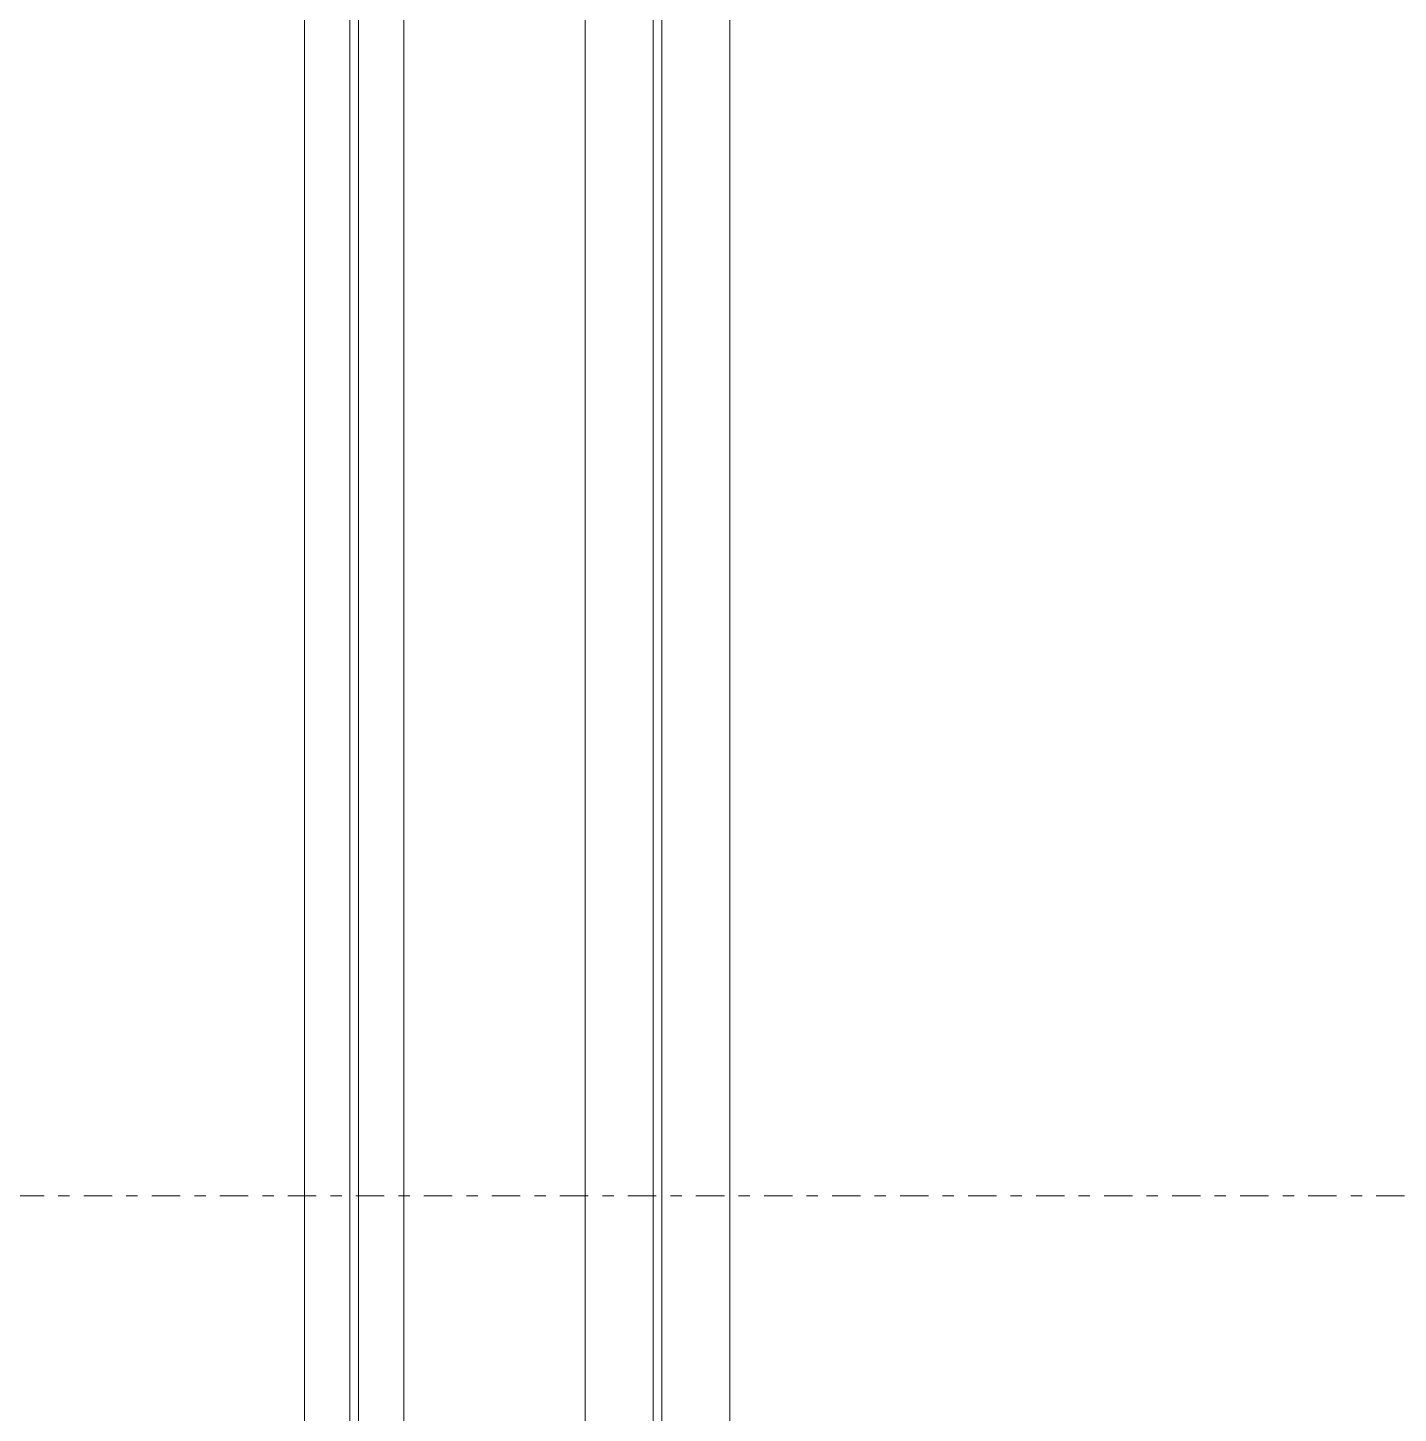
# Model space of a CAD drawing. Extents: x -1133 to 23780, y -1311 to 8245.
# Drawn here: x 16669.01 to 16681.09, y 1983.08 to 1995.3 of the extents above; entities that cross this region are included whole.
import ezdxf

# ---------------------------------------------------------------- set-up
doc = ezdxf.new("R2010")
doc.units = 0
doc.header["$MEASUREMENT"] = 0
for name, pattern in [('DASHDOT2', [0.5, 0.25, -0.125, 0, -0.125]), ('DOT2', [0.125, 0, -0.125]), ('HIDDEN', [0.375, 0.25, -0.125])]:
    doc.linetypes.add(name, pattern=pattern)
doc.layers.get('0').update_dxf_attribs({"color": 9, "lineweight": 9})
for name, color, linetype, lineweight in [('10', 9, 'Continuous', 9), ('15', 9, 'Continuous', 9), ('20', 9, 'DOT2', 9), ('24', 9, 'DASHDOT2', 9), ('40', 9, 'Continuous', 9), ('40B', 9, 'Continuous', 9)]:
    doc.layers.add(name, color=color, linetype=linetype, lineweight=lineweight)

# ---------------------------------------------------------------- blocks, each defined once
blk = doc.blocks.new('*U502')
at = {"layer": '15'}
for p, q in [((1.468840347965794, -18.9468617151615), (66.98736757892584, -18.9468617151615)), ((1.468840347965794, -19.34686171515932), (66.98736757892584, -19.34686171515932)), ((1.468840347965794, -19.4228617151557), (66.98736757892584, -19.4228617151557)), ((1.468840347965794, -19.82286171514988), (66.98736757892584, -19.82286171514988)), ((1.468840347965794, -21.4228617151266), (66.98736757892584, -21.4228617151266)), ((1.468840347965794, -22.02286171511514), (66.98736757892584, -22.02286171511514)), ((1.468840347965794, -22.09886171511243), (66.98736757892584, -22.09886171511243)), ((1.468840347965794, -22.6988617151037), (66.98736757892584, -22.6988617151037))]:
    blk.add_line(p, q, dxfattribs=at)
blk = doc.blocks.new('P-AKS_AUDI')
at = {"layer": '24'}
blk.add_lwpolyline([(0, -800), (360, -800)], dxfattribs=at)
blk = doc.blocks.new('p-2. kat planı')
at = {"layer": '20', "linetype": 'HIDDEN'}
blk.add_lwpolyline([(16671.48666275984, 2158.025554581513, 0.152192309756974), (13054.42480239587, 1065.279036370582, 0.152192309756974)], format="xyb", dxfattribs=at)
at = {"layer": '40'}
blk.add_lwpolyline([(13054.42480239587, 704.1492713770602, -0.0307912674990788), (13682.75222502335, 1104.544368401031), (13576.46428276446, 1296.454045116705, -0.0240133813455818), (14116.7769398936, 1562.653492989939), (14175.15834395182, 1426.958816706072), (14212.0854067375, 1442.777362041979), (14154.0856106651, 1578.714761642335, -0.0231673975725601), (14698.58632567373, 1781.774997277032), (14742.74441035162, 1640.763019038328), (14781.90521009764, 1653.342038446197), (14736.68557170529, 1793.871863291762, -0.0232284966874527), (15300.09229707288, 1942.428505990625), (15330.54561558461, 1797.880690274516), (15369.84319578119, 1806.215216479071), (15339.15677774364, 1950.680405570238, -0.0240005663370059), (15933.75986811055, 2044.810119504055), (15957.62729592463, 1826.734910972085, -0.0295348789321139), (16671.44686171415, 1862.426596065499), (16671.44686171415, 2206.093578242191), (16650.49999999928, 2206.093722447851, 0.1499724859734736), (13055.865034053, 1124.026759730732), (13054.42480239587, 1124.02675851708)], format="xyb", close=True, dxfattribs=at)
at = {"layer": '40B'}
blk.add_lwpolyline([(13052.49999999928, 1837.500000004656), (13052.49999999928, 1065.502548781358), (13054.42480239587, 1065.502548781358, -0.1521855926196576), (16671.44686171444, 2158.21095216628), (16671.44686171444, 2226.093571196794), (16672.49999999928, 2226.093571196794), (16672.49999999928, 2372.500000004704), (15944.99999999205, 2372.500000004704), (15944.99999999205, 2365.000004310688), (14187.49999999982, 2363.00000431069), (14187.49999999912, 2825.00000000466), (13845.00000016377, 2825.00000000466), (13845.00000016377, 1845.000000004657), (13845.00000016377, 1837.500000004656)], format="xyb", close=True, dxfattribs=at)
at = {"layer": '10', "xscale": -1, "rotation": 90}
blk.add_blockref('*U502', (16652.49999999928, 2003.099747266057), dxfattribs=at)
at = {"layer": '24'}
blk.add_blockref('P-AKS_AUDI', (16612.49999999899, 2785.000000004652), dxfattribs=at)

msp = doc.modelspace()

# ---------------------------------------------------------------- block references
msp.add_blockref('p-2. kat planı', (0, 0))

doc.saveas('drawing.dxf')
